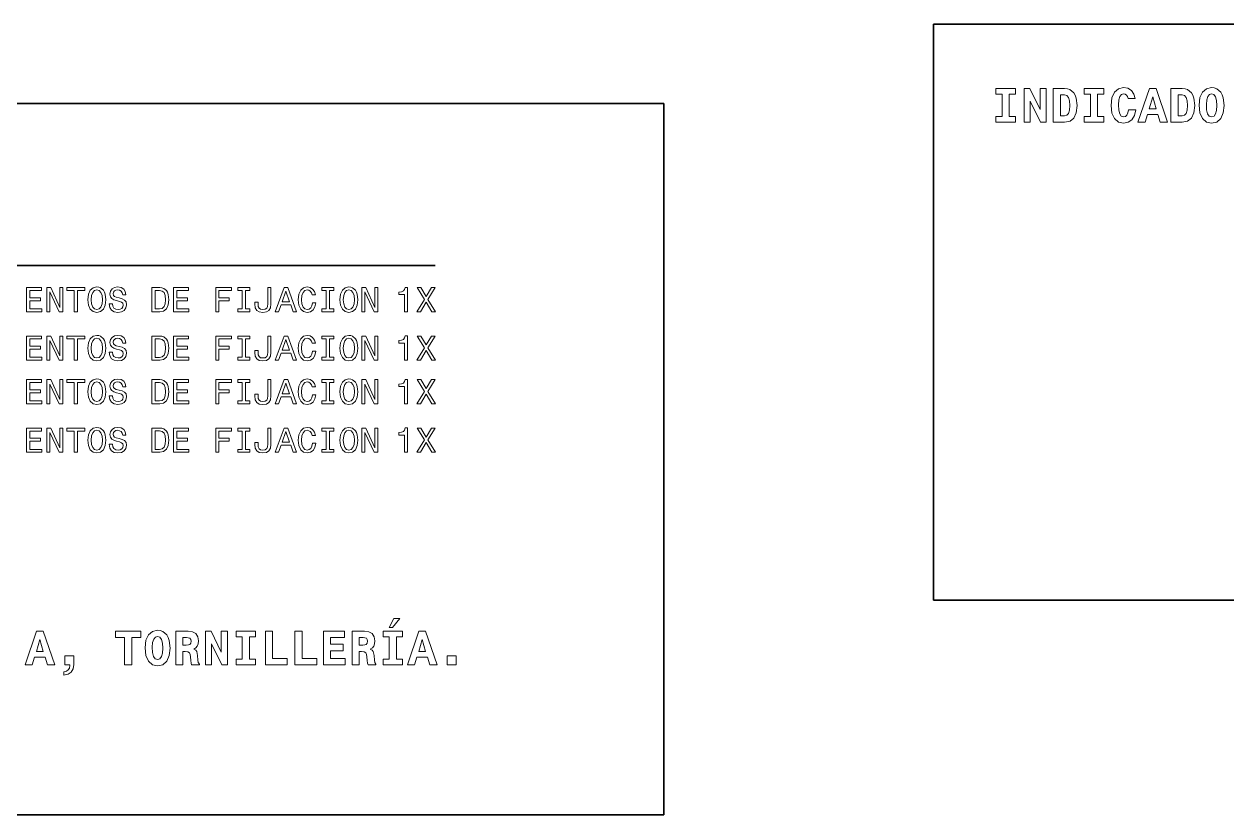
# Model space of a CAD drawing. Extents: x 14 to 2196, y -1968 to 1826.
# Drawn here: x 1788.3 to 2036.7, y 439.3 to 602.6 of the extents above; entities that cross this region are included whole.
import ezdxf

# ---------------------------------------------------------------- set-up
doc = ezdxf.new("R2010")
doc.units = 0

msp = doc.modelspace()

# ---------------------------------------------------------------- linework, layer by layer
at = {"color": 7, "lineweight": 35}
for p, q in [((1976.147095, 602.562561), (2195.55957, 602.562561)), ((1976.147095, 602.562561), (1976.147095, 483.691101)), ((1506.06897, 586.194641), (1920.419556, 586.194641)), ((1920.419556, 439.336182), (1920.419556, 586.194641)), ((1770.405029, 552.726196), (1873.210693, 552.726196)), ((2195.55957, 483.691101), (1976.147095, 483.691101)), ((1920.419556, 439.336182), (1506.06897, 439.336182))]:
    msp.add_line(p, q, dxfattribs=at)
at = {"color": 7, "lineweight": 13}
for points in [[(1990.299683, 588.076355), (1990.299683, 583.497131), (1989.018677, 583.497131), (1989.018677, 582.286743), (1993.053345, 582.286743), (1993.053345, 583.497131), (1991.772339, 583.497131), (1991.772339, 588.076355), (1993.053345, 588.076355), (1993.053345, 589.286743), (1989.018677, 589.286743), (1989.018677, 588.076355)], [(1994.838623, 589.286743), (1994.838623, 582.286743), (1996.099365, 582.286743), (1996.099365, 586.654175), (1998.20752, 582.286743), (1999.367432, 582.286743), (1999.367432, 589.286743), (1998.106689, 589.286743), (1998.106689, 584.899109), (1995.998535, 589.286743)], [(2003.170044, 589.286743), (2000.840088, 589.286743), (2000.840088, 582.286743), (2003.170044, 582.286743), (2004.299683, 582.498535), (2005.106689, 583.164246), (2005.60083, 584.253601), (2005.772339, 585.786743), (2005.60083, 587.289612), (2005.389038, 587.894836), (2005.106689, 588.389038), (2004.289673, 589.054749), (2003.765137, 589.226196)], [(2008.515869, 588.076355), (2008.515869, 583.497131), (2007.234863, 583.497131), (2007.234863, 582.286743), (2011.269409, 582.286743), (2011.269409, 583.497131), (2009.988525, 583.497131), (2009.988525, 588.076355), (2011.269409, 588.076355), (2011.269409, 589.286743), (2007.234863, 589.286743), (2007.234863, 588.076355)], [(2016.393311, 584.889038), (2016.272339, 584.24353), (2016.060547, 583.779541), (2015.757935, 583.497131), (2015.384766, 583.406311), (2014.890503, 583.557617), (2014.557617, 584.031677), (2014.355957, 584.81842), (2014.29541, 585.917847), (2014.355957, 586.89624), (2014.567749, 587.602295), (2014.900635, 588.02594), (2015.364502, 588.167175), (2015.697388, 588.096558), (2015.969727, 587.914978), (2016.171509, 587.602295), (2016.302612, 587.17865), (2017.755005, 587.17865), (2017.482666, 588.126831), (2016.968262, 588.853027), (2016.242065, 589.317017), (2015.374634, 589.478394), (2014.30542, 589.226196), (2013.488525, 588.520203), (2012.963989, 587.360229), (2012.782471, 585.786743), (2012.963989, 584.203186), (2013.488525, 583.043213), (2014.30542, 582.337158), (2015.374634, 582.095093), (2016.322754, 582.286743), (2017.079224, 582.831421), (2017.60376, 583.708923), (2017.865967, 584.889038)], [(2020.700317, 589.286743), (2018.329956, 582.286743), (2019.812622, 582.286743), (2020.286743, 583.890503), (2022.44519, 583.890503), (2022.939453, 582.286743), (2024.452393, 582.286743), (2022.092163, 589.286743)], [(2027.458252, 589.286743), (2025.128296, 589.286743), (2025.128296, 582.286743), (2027.458252, 582.286743), (2028.587891, 582.498535), (2029.394775, 583.164246), (2029.889038, 584.253601), (2030.060547, 585.786743), (2029.889038, 587.289612), (2029.677246, 587.894836), (2029.394775, 588.389038), (2028.577759, 589.054749), (2028.053345, 589.226196)], [(2030.94812, 585.857361), (2031.119629, 584.24353), (2031.644043, 583.063416), (2032.46106, 582.337158), (2033.540405, 582.095093), (2034.599365, 582.337158), (2035.426514, 583.053284), (2035.940918, 584.213257), (2036.132568, 585.786743), (2035.940918, 587.350159), (2035.718994, 587.985596), (2035.426514, 588.510071), (2034.599365, 589.226196), (2034.095093, 589.407776), (2033.540405, 589.478394), (2032.471191, 589.226196), (2031.654175, 588.520203), (2031.129639, 587.380432)], [(2003.170044, 587.985596), (2003.634033, 587.84436), (2003.976929, 587.430847), (2004.178711, 586.744934), (2004.259399, 585.786743), (2004.198853, 584.81842), (2004.017334, 584.132568), (2003.674316, 583.729126), (2003.170044, 583.597961), (2002.322754, 583.597961), (2002.322754, 587.985596)], [(2021.38623, 587.541809), (2022.082153, 585.070618), (2020.670044, 585.070618)], [(2027.458252, 587.985596), (2027.922241, 587.84436), (2028.265137, 587.430847), (2028.466797, 586.744934), (2028.547607, 585.786743), (2028.487061, 584.81842), (2028.30542, 584.132568), (2027.962524, 583.729126), (2027.458252, 583.597961), (2026.610962, 583.597961), (2026.610962, 587.985596)], [(2033.540405, 588.177246), (2034.014404, 588.02594), (2034.34729, 587.572021), (2034.54895, 586.815552), (2034.619629, 585.766541), (2034.559082, 584.727661), (2034.367432, 584.001465), (2034.034546, 583.557617), (2033.560547, 583.416443), (2033.046143, 583.567749), (2032.703125, 584.041809), (2032.511475, 584.838623), (2032.45105, 585.958191), (2032.521606, 586.916443), (2032.733398, 587.612366), (2033.076416, 588.02594)], [(1788.849609, 543.175598), (1792.019653, 543.175598), (1792.019653, 543.780762), (1789.512451, 543.780762), (1789.512451, 545.473877), (1791.745972, 545.473877), (1791.745972, 546.071838), (1789.512451, 546.071838), (1789.512451, 547.570435), (1791.962036, 547.570435), (1791.962036, 548.175598), (1788.849609, 548.175598)], [(1793.057129, 543.175598), (1793.655151, 543.175598), (1793.655151, 547.275024), (1795.571533, 543.175598), (1796.342407, 543.175598), (1796.342407, 548.175598), (1795.737305, 548.175598), (1795.737305, 544.076172), (1793.842407, 548.175598), (1793.057129, 548.175598)], [(1798.705566, 543.175598), (1799.368408, 543.175598), (1799.368408, 547.570435), (1800.881348, 547.570435), (1800.881348, 548.175598), (1797.185425, 548.175598), (1797.185425, 547.570435), (1798.705566, 547.570435)], [(1801.522583, 545.675598), (1801.652222, 544.551697), (1802.026855, 543.723145), (1802.610474, 543.211609), (1803.374146, 543.038696), (1804.130615, 543.211609), (1804.721436, 543.723145), (1805.088867, 544.551697), (1805.225708, 545.675598), (1805.088867, 546.792297), (1804.930298, 547.246216), (1804.721436, 547.62085), (1804.130615, 548.132385), (1803.770386, 548.262024), (1803.374146, 548.3125), (1802.603271, 548.132385), (1802.019653, 547.628052), (1801.652222, 546.7995)], [(1802.214233, 545.675598), (1802.293457, 546.547363), (1802.53125, 547.188538), (1802.898682, 547.577637), (1803.374146, 547.714478), (1803.842407, 547.577637), (1804.209839, 547.181335), (1804.447632, 546.540161), (1804.534058, 545.675598), (1804.447632, 544.803833), (1804.209839, 544.162659), (1803.842407, 543.77356), (1803.374146, 543.643921), (1802.898682, 543.77356), (1802.53125, 544.162659), (1802.293457, 544.796631)], [(1806.572998, 544.825439), (1805.917358, 544.825439), (1806.061523, 544.061768), (1806.421753, 543.499817), (1806.97644, 543.161194), (1807.725708, 543.038696), (1808.467773, 543.153992), (1809.022583, 543.471008), (1809.37561, 543.968079), (1809.505249, 544.623718), (1809.397217, 545.214478), (1809.094604, 545.596375), (1808.604736, 545.848511), (1807.949097, 546.035828), (1807.387085, 546.172729), (1807.019653, 546.331238), (1806.810791, 546.561768), (1806.745972, 546.921997), (1806.810791, 547.246216), (1806.998047, 547.49115), (1807.286255, 547.65686), (1807.682495, 547.714478), (1808.085938, 547.642456), (1808.402954, 547.447937), (1808.611938, 547.123718), (1808.712769, 546.684265), (1809.368408, 546.684265), (1809.368408, 546.698669), (1809.253174, 547.375916), (1808.914551, 547.880188), (1808.381348, 548.197205), (1807.660889, 548.305298), (1807.012451, 548.197205), (1806.508179, 547.894592), (1806.18396, 547.426331), (1806.068726, 546.821106), (1806.162354, 546.280762), (1806.436157, 545.91333), (1806.868408, 545.668396), (1807.459229, 545.481079), (1808.042725, 545.315369), (1808.482178, 545.15686), (1808.748779, 544.926331), (1808.842407, 544.551697), (1808.755981, 544.169861), (1808.532715, 543.881653), (1808.194092, 543.701538), (1807.754517, 543.643921), (1807.264648, 543.723145), (1806.890015, 543.953674), (1806.652222, 544.328308)], [(1816.37854, 548.175598), (1814.714233, 548.175598), (1814.714233, 543.175598), (1816.37854, 543.175598), (1817.163818, 543.334106), (1817.747314, 543.816833), (1818.107544, 544.602112), (1818.237305, 545.675598), (1818.121948, 546.770691), (1817.977905, 547.203003), (1817.776123, 547.548767), (1817.192627, 548.01709), (1816.810791, 548.132385)], [(1816.328003, 547.577637), (1816.87561, 547.469543), (1817.250244, 547.138123), (1817.473633, 546.547363), (1817.545654, 545.675598), (1817.466431, 544.832642), (1817.243042, 544.241882), (1816.861206, 543.888855), (1816.328003, 543.77356), (1815.384277, 543.77356), (1815.384277, 547.577637)], [(1819.209839, 543.175598), (1822.379883, 543.175598), (1822.379883, 543.780762), (1819.872681, 543.780762), (1819.872681, 545.473877), (1822.106201, 545.473877), (1822.106201, 546.071838), (1819.872681, 546.071838), (1819.872681, 547.570435), (1822.322266, 547.570435), (1822.322266, 548.175598), (1819.209839, 548.175598)], [(1827.920288, 543.175598), (1828.590332, 543.175598), (1828.590332, 545.473877), (1830.694092, 545.473877), (1830.694092, 546.071838), (1828.590332, 546.071838), (1828.590332, 547.570435), (1831.176758, 547.570435), (1831.176758, 548.175598), (1827.920288, 548.175598)], [(1833.402954, 543.780762), (1832.480835, 543.780762), (1832.480835, 543.175598), (1834.988037, 543.175598), (1834.988037, 543.780762), (1834.065796, 543.780762), (1834.065796, 547.570435), (1834.988037, 547.570435), (1834.988037, 548.175598), (1832.480835, 548.175598), (1832.480835, 547.570435), (1833.402954, 547.570435)], [(1838.647949, 544.832642), (1838.597534, 544.2995), (1838.446167, 543.932068), (1838.136475, 543.70874), (1837.660889, 543.643921), (1837.192627, 543.70874), (1836.882812, 543.917664), (1836.702637, 544.285095), (1836.652222, 544.818237), (1836.666626, 545.178467), (1836.018311, 545.178467), (1836.003906, 544.811035), (1836.090332, 544.011353), (1836.385742, 543.456604), (1836.897217, 543.14679), (1837.653687, 543.038696), (1838.402954, 543.14679), (1838.914551, 543.456604), (1839.209961, 544.00415), (1839.303589, 544.803833), (1839.303589, 548.175598), (1838.647949, 548.175598)], [(1840.218506, 543.175598), (1840.881348, 543.175598), (1841.407349, 544.645325), (1843.402954, 544.645325), (1843.928955, 543.175598), (1844.606201, 543.175598), (1842.776123, 548.1828), (1842.04126, 548.1828)], [(1841.637817, 545.257751), (1842.408691, 547.462341), (1843.179688, 545.257751)], [(1847.913086, 545.034363), (1847.768921, 544.429199), (1847.53125, 543.996948), (1847.199829, 543.730347), (1846.810791, 543.643921), (1846.342407, 543.77356), (1845.974976, 544.162659), (1845.730103, 544.796631), (1845.650879, 545.675598), (1845.730103, 546.547363), (1845.967773, 547.188538), (1846.335205, 547.577637), (1846.810791, 547.714478), (1847.156616, 547.642456), (1847.452026, 547.440735), (1847.682495, 547.116516), (1847.841064, 546.669861), (1848.525513, 546.669861), (1848.309326, 547.354248), (1847.934692, 547.872986), (1847.423096, 548.197205), (1846.810791, 548.3125), (1846.047119, 548.132385), (1845.463501, 547.628052), (1845.088867, 546.7995), (1844.959229, 545.675598), (1845.088867, 544.551697), (1845.463501, 543.723145), (1846.047119, 543.211609), (1846.810791, 543.038696), (1847.480835, 543.175598), (1848.021118, 543.557434), (1848.402954, 544.184265), (1848.604736, 545.034363)], [(1850.751709, 543.780762), (1849.829468, 543.780762), (1849.829468, 543.175598), (1852.33667, 543.175598), (1852.33667, 543.780762), (1851.414551, 543.780762), (1851.414551, 547.570435), (1852.33667, 547.570435), (1852.33667, 548.175598), (1849.829468, 548.175598), (1849.829468, 547.570435), (1850.751709, 547.570435)], [(1853.568726, 545.675598), (1853.698364, 544.551697), (1854.072998, 543.723145), (1854.656616, 543.211609), (1855.420288, 543.038696), (1856.176758, 543.211609), (1856.767578, 543.723145), (1857.13501, 544.551697), (1857.271851, 545.675598), (1857.13501, 546.792297), (1856.97644, 547.246216), (1856.767578, 547.62085), (1856.176758, 548.132385), (1855.816528, 548.262024), (1855.420288, 548.3125), (1854.649414, 548.132385), (1854.065796, 547.628052), (1853.698364, 546.7995)], [(1854.260376, 545.675598), (1854.3396, 546.547363), (1854.577271, 547.188538), (1854.944824, 547.577637), (1855.420288, 547.714478), (1855.88855, 547.577637), (1856.255981, 547.181335), (1856.493774, 546.540161), (1856.5802, 545.675598), (1856.493774, 544.803833), (1856.255981, 544.162659), (1855.88855, 543.77356), (1855.420288, 543.643921), (1854.944824, 543.77356), (1854.577271, 544.162659), (1854.3396, 544.796631)], [(1858.114746, 543.175598), (1858.712769, 543.175598), (1858.712769, 547.275024), (1860.62915, 543.175598), (1861.400146, 543.175598), (1861.400146, 548.175598), (1860.794922, 548.175598), (1860.794922, 544.076172), (1858.900146, 548.175598), (1858.114746, 548.175598)], [(1866.884277, 543.175598), (1867.539917, 543.175598), (1867.539917, 548.211609), (1867.049927, 548.211609), (1866.920288, 547.772156), (1866.660889, 547.476746), (1866.264648, 547.303833), (1865.717041, 547.246216), (1865.717041, 546.73468), (1866.884277, 546.73468)], [(1869.441895, 543.175598), (1870.198364, 543.175598), (1871.343872, 545.200073), (1872.510986, 543.175598), (1873.27478, 543.175598), (1871.711304, 545.74762), (1873.195435, 548.1828), (1872.467773, 548.1828), (1871.365479, 546.331238), (1870.28479, 548.1828), (1869.52832, 548.1828), (1871.005249, 545.740417)], [(1788.849609, 533.175598), (1792.019653, 533.175598), (1792.019653, 533.780762), (1789.512451, 533.780762), (1789.512451, 535.473877), (1791.745972, 535.473877), (1791.745972, 536.071838), (1789.512451, 536.071838), (1789.512451, 537.570435), (1791.962036, 537.570435), (1791.962036, 538.175598), (1788.849609, 538.175598)], [(1793.057129, 533.175598), (1793.655151, 533.175598), (1793.655151, 537.275024), (1795.571533, 533.175598), (1796.342407, 533.175598), (1796.342407, 538.175598), (1795.737305, 538.175598), (1795.737305, 534.076172), (1793.842407, 538.175598), (1793.057129, 538.175598)], [(1798.705566, 533.175598), (1799.368408, 533.175598), (1799.368408, 537.570435), (1800.881348, 537.570435), (1800.881348, 538.175598), (1797.185425, 538.175598), (1797.185425, 537.570435), (1798.705566, 537.570435)], [(1801.522583, 535.675598), (1801.652222, 534.551697), (1802.026855, 533.723145), (1802.610474, 533.211609), (1803.374146, 533.038696), (1804.130615, 533.211609), (1804.721436, 533.723145), (1805.088867, 534.551697), (1805.225708, 535.675598), (1805.088867, 536.792297), (1804.930298, 537.246216), (1804.721436, 537.62085), (1804.130615, 538.132385), (1803.770386, 538.262024), (1803.374146, 538.3125), (1802.603271, 538.132385), (1802.019653, 537.628052), (1801.652222, 536.7995)], [(1802.214233, 535.675598), (1802.293457, 536.547363), (1802.53125, 537.188538), (1802.898682, 537.577637), (1803.374146, 537.714478), (1803.842407, 537.577637), (1804.209839, 537.181335), (1804.447632, 536.540161), (1804.534058, 535.675598), (1804.447632, 534.803833), (1804.209839, 534.162659), (1803.842407, 533.77356), (1803.374146, 533.643921), (1802.898682, 533.77356), (1802.53125, 534.162659), (1802.293457, 534.796631)], [(1806.572998, 534.825439), (1805.917358, 534.825439), (1806.061523, 534.061768), (1806.421753, 533.499817), (1806.97644, 533.161194), (1807.725708, 533.038696), (1808.467773, 533.153992), (1809.022583, 533.471008), (1809.37561, 533.968079), (1809.505249, 534.623718), (1809.397217, 535.214478), (1809.094604, 535.596375), (1808.604736, 535.848511), (1807.949097, 536.035828), (1807.387085, 536.172729), (1807.019653, 536.331238), (1806.810791, 536.561768), (1806.745972, 536.921997), (1806.810791, 537.246216), (1806.998047, 537.49115), (1807.286255, 537.65686), (1807.682495, 537.714478), (1808.085938, 537.642456), (1808.402954, 537.447937), (1808.611938, 537.123718), (1808.712769, 536.684265), (1809.368408, 536.684265), (1809.368408, 536.698669), (1809.253174, 537.375916), (1808.914551, 537.880188), (1808.381348, 538.197205), (1807.660889, 538.305298), (1807.012451, 538.197205), (1806.508179, 537.894592), (1806.18396, 537.426331), (1806.068726, 536.821106), (1806.162354, 536.280762), (1806.436157, 535.91333), (1806.868408, 535.668396), (1807.459229, 535.481079), (1808.042725, 535.315369), (1808.482178, 535.15686), (1808.748779, 534.926331), (1808.842407, 534.551697), (1808.755981, 534.169861), (1808.532715, 533.881653), (1808.194092, 533.701538), (1807.754517, 533.643921), (1807.264648, 533.723145), (1806.890015, 533.953674), (1806.652222, 534.328308)], [(1816.37854, 538.175598), (1814.714233, 538.175598), (1814.714233, 533.175598), (1816.37854, 533.175598), (1817.163818, 533.334106), (1817.747314, 533.816833), (1818.107544, 534.602112), (1818.237305, 535.675598), (1818.121948, 536.770691), (1817.977905, 537.203003), (1817.776123, 537.548767), (1817.192627, 538.01709), (1816.810791, 538.132385)], [(1816.328003, 537.577637), (1816.87561, 537.469543), (1817.250244, 537.138123), (1817.473633, 536.547363), (1817.545654, 535.675598), (1817.466431, 534.832642), (1817.243042, 534.241882), (1816.861206, 533.888855), (1816.328003, 533.77356), (1815.384277, 533.77356), (1815.384277, 537.577637)], [(1819.209839, 533.175598), (1822.379883, 533.175598), (1822.379883, 533.780762), (1819.872681, 533.780762), (1819.872681, 535.473877), (1822.106201, 535.473877), (1822.106201, 536.071838), (1819.872681, 536.071838), (1819.872681, 537.570435), (1822.322266, 537.570435), (1822.322266, 538.175598), (1819.209839, 538.175598)], [(1827.920288, 533.175598), (1828.590332, 533.175598), (1828.590332, 535.473877), (1830.694092, 535.473877), (1830.694092, 536.071838), (1828.590332, 536.071838), (1828.590332, 537.570435), (1831.176758, 537.570435), (1831.176758, 538.175598), (1827.920288, 538.175598)], [(1833.402954, 533.780762), (1832.480835, 533.780762), (1832.480835, 533.175598), (1834.988037, 533.175598), (1834.988037, 533.780762), (1834.065796, 533.780762), (1834.065796, 537.570435), (1834.988037, 537.570435), (1834.988037, 538.175598), (1832.480835, 538.175598), (1832.480835, 537.570435), (1833.402954, 537.570435)], [(1838.647949, 534.832642), (1838.597534, 534.2995), (1838.446167, 533.932068), (1838.136475, 533.70874), (1837.660889, 533.643921), (1837.192627, 533.70874), (1836.882812, 533.917664), (1836.702637, 534.285095), (1836.652222, 534.818237), (1836.666626, 535.178467), (1836.018311, 535.178467), (1836.003906, 534.811035), (1836.090332, 534.011353), (1836.385742, 533.456604), (1836.897217, 533.14679), (1837.653687, 533.038696), (1838.402954, 533.14679), (1838.914551, 533.456604), (1839.209961, 534.00415), (1839.303589, 534.803833), (1839.303589, 538.175598), (1838.647949, 538.175598)], [(1840.218506, 533.175598), (1840.881348, 533.175598), (1841.407349, 534.645325), (1843.402954, 534.645325), (1843.928955, 533.175598), (1844.606201, 533.175598), (1842.776123, 538.1828), (1842.04126, 538.1828)], [(1841.637817, 535.257751), (1842.408691, 537.462341), (1843.179688, 535.257751)], [(1847.913086, 535.034363), (1847.768921, 534.429199), (1847.53125, 533.996948), (1847.199829, 533.730347), (1846.810791, 533.643921), (1846.342407, 533.77356), (1845.974976, 534.162659), (1845.730103, 534.796631), (1845.650879, 535.675598), (1845.730103, 536.547363), (1845.967773, 537.188538), (1846.335205, 537.577637), (1846.810791, 537.714478), (1847.156616, 537.642456), (1847.452026, 537.440735), (1847.682495, 537.116516), (1847.841064, 536.669861), (1848.525513, 536.669861), (1848.309326, 537.354248), (1847.934692, 537.872986), (1847.423096, 538.197205), (1846.810791, 538.3125), (1846.047119, 538.132385), (1845.463501, 537.628052), (1845.088867, 536.7995), (1844.959229, 535.675598), (1845.088867, 534.551697), (1845.463501, 533.723145), (1846.047119, 533.211609), (1846.810791, 533.038696), (1847.480835, 533.175598), (1848.021118, 533.557434), (1848.402954, 534.184265), (1848.604736, 535.034363)], [(1850.751709, 533.780762), (1849.829468, 533.780762), (1849.829468, 533.175598), (1852.33667, 533.175598), (1852.33667, 533.780762), (1851.414551, 533.780762), (1851.414551, 537.570435), (1852.33667, 537.570435), (1852.33667, 538.175598), (1849.829468, 538.175598), (1849.829468, 537.570435), (1850.751709, 537.570435)], [(1853.568726, 535.675598), (1853.698364, 534.551697), (1854.072998, 533.723145), (1854.656616, 533.211609), (1855.420288, 533.038696), (1856.176758, 533.211609), (1856.767578, 533.723145), (1857.13501, 534.551697), (1857.271851, 535.675598), (1857.13501, 536.792297), (1856.97644, 537.246216), (1856.767578, 537.62085), (1856.176758, 538.132385), (1855.816528, 538.262024), (1855.420288, 538.3125), (1854.649414, 538.132385), (1854.065796, 537.628052), (1853.698364, 536.7995)], [(1854.260376, 535.675598), (1854.3396, 536.547363), (1854.577271, 537.188538), (1854.944824, 537.577637), (1855.420288, 537.714478), (1855.88855, 537.577637), (1856.255981, 537.181335), (1856.493774, 536.540161), (1856.5802, 535.675598), (1856.493774, 534.803833), (1856.255981, 534.162659), (1855.88855, 533.77356), (1855.420288, 533.643921), (1854.944824, 533.77356), (1854.577271, 534.162659), (1854.3396, 534.796631)], [(1858.114746, 533.175598), (1858.712769, 533.175598), (1858.712769, 537.275024), (1860.62915, 533.175598), (1861.400146, 533.175598), (1861.400146, 538.175598), (1860.794922, 538.175598), (1860.794922, 534.076172), (1858.900146, 538.175598), (1858.114746, 538.175598)], [(1866.884277, 533.175598), (1867.539917, 533.175598), (1867.539917, 538.211609), (1867.049927, 538.211609), (1866.920288, 537.772156), (1866.660889, 537.476746), (1866.264648, 537.303833), (1865.717041, 537.246216), (1865.717041, 536.73468), (1866.884277, 536.73468)], [(1869.441895, 533.175598), (1870.198364, 533.175598), (1871.343872, 535.200073), (1872.510986, 533.175598), (1873.27478, 533.175598), (1871.711304, 535.74762), (1873.195435, 538.1828), (1872.467773, 538.1828), (1871.365479, 536.331238), (1870.28479, 538.1828), (1869.52832, 538.1828), (1871.005249, 535.740417)], [(1788.849609, 524.175598), (1792.019653, 524.175598), (1792.019653, 524.780762), (1789.512451, 524.780762), (1789.512451, 526.473877), (1791.745972, 526.473877), (1791.745972, 527.071838), (1789.512451, 527.071838), (1789.512451, 528.570435), (1791.962036, 528.570435), (1791.962036, 529.175598), (1788.849609, 529.175598)], [(1793.057129, 524.175598), (1793.655151, 524.175598), (1793.655151, 528.275024), (1795.571533, 524.175598), (1796.342407, 524.175598), (1796.342407, 529.175598), (1795.737305, 529.175598), (1795.737305, 525.076172), (1793.842407, 529.175598), (1793.057129, 529.175598)], [(1798.705566, 524.175598), (1799.368408, 524.175598), (1799.368408, 528.570435), (1800.881348, 528.570435), (1800.881348, 529.175598), (1797.185425, 529.175598), (1797.185425, 528.570435), (1798.705566, 528.570435)], [(1801.522583, 526.675598), (1801.652222, 525.551697), (1802.026855, 524.723145), (1802.610474, 524.211609), (1803.374146, 524.038696), (1804.130615, 524.211609), (1804.721436, 524.723145), (1805.088867, 525.551697), (1805.225708, 526.675598), (1805.088867, 527.792297), (1804.930298, 528.246216), (1804.721436, 528.62085), (1804.130615, 529.132385), (1803.770386, 529.262024), (1803.374146, 529.3125), (1802.603271, 529.132385), (1802.019653, 528.628052), (1801.652222, 527.7995)], [(1806.572998, 525.825439), (1805.917358, 525.825439), (1806.061523, 525.061768), (1806.421753, 524.499817), (1806.97644, 524.161194), (1807.725708, 524.038696), (1808.467773, 524.153992), (1809.022583, 524.471008), (1809.37561, 524.968079), (1809.505249, 525.623718), (1809.397217, 526.214478), (1809.094604, 526.596375), (1808.604736, 526.848511), (1807.949097, 527.035828), (1807.387085, 527.172729), (1807.019653, 527.331238), (1806.810791, 527.561768), (1806.745972, 527.921997), (1806.810791, 528.246216), (1806.998047, 528.49115), (1807.286255, 528.65686), (1807.682495, 528.714478), (1808.085938, 528.642456), (1808.402954, 528.447937), (1808.611938, 528.123718), (1808.712769, 527.684265), (1809.368408, 527.684265), (1809.368408, 527.698669), (1809.253174, 528.375916), (1808.914551, 528.880188), (1808.381348, 529.197205), (1807.660889, 529.305298), (1807.012451, 529.197205), (1806.508179, 528.894592), (1806.18396, 528.426331), (1806.068726, 527.821106), (1806.162354, 527.280762), (1806.436157, 526.91333), (1806.868408, 526.668396), (1807.459229, 526.481079), (1808.042725, 526.315369), (1808.482178, 526.15686), (1808.748779, 525.926331), (1808.842407, 525.551697), (1808.755981, 525.169861), (1808.532715, 524.881653), (1808.194092, 524.701538), (1807.754517, 524.643921), (1807.264648, 524.723145), (1806.890015, 524.953674), (1806.652222, 525.328308)], [(1816.37854, 529.175598), (1814.714233, 529.175598), (1814.714233, 524.175598), (1816.37854, 524.175598), (1817.163818, 524.334106), (1817.747314, 524.816833), (1818.107544, 525.602112), (1818.237305, 526.675598), (1818.121948, 527.770691), (1817.977905, 528.203003), (1817.776123, 528.548767), (1817.192627, 529.01709), (1816.810791, 529.132385)], [(1819.209839, 524.175598), (1822.379883, 524.175598), (1822.379883, 524.780762), (1819.872681, 524.780762), (1819.872681, 526.473877), (1822.106201, 526.473877), (1822.106201, 527.071838), (1819.872681, 527.071838), (1819.872681, 528.570435), (1822.322266, 528.570435), (1822.322266, 529.175598), (1819.209839, 529.175598)], [(1827.920288, 524.175598), (1828.590332, 524.175598), (1828.590332, 526.473877), (1830.694092, 526.473877), (1830.694092, 527.071838), (1828.590332, 527.071838), (1828.590332, 528.570435), (1831.176758, 528.570435), (1831.176758, 529.175598), (1827.920288, 529.175598)], [(1833.402954, 524.780762), (1832.480835, 524.780762), (1832.480835, 524.175598), (1834.988037, 524.175598), (1834.988037, 524.780762), (1834.065796, 524.780762), (1834.065796, 528.570435), (1834.988037, 528.570435), (1834.988037, 529.175598), (1832.480835, 529.175598), (1832.480835, 528.570435), (1833.402954, 528.570435)], [(1838.647949, 525.832642), (1838.597534, 525.2995), (1838.446167, 524.932068), (1838.136475, 524.70874), (1837.660889, 524.643921), (1837.192627, 524.70874), (1836.882812, 524.917664), (1836.702637, 525.285095), (1836.652222, 525.818237), (1836.666626, 526.178467), (1836.018311, 526.178467), (1836.003906, 525.811035), (1836.090332, 525.011353), (1836.385742, 524.456604), (1836.897217, 524.14679), (1837.653687, 524.038696), (1838.402954, 524.14679), (1838.914551, 524.456604), (1839.209961, 525.00415), (1839.303589, 525.803833), (1839.303589, 529.175598), (1838.647949, 529.175598)], [(1840.218506, 524.175598), (1840.881348, 524.175598), (1841.407349, 525.645325), (1843.402954, 525.645325), (1843.928955, 524.175598), (1844.606201, 524.175598), (1842.776123, 529.1828), (1842.04126, 529.1828)], [(1847.913086, 526.034363), (1847.768921, 525.429199), (1847.53125, 524.996948), (1847.199829, 524.730347), (1846.810791, 524.643921), (1846.342407, 524.77356), (1845.974976, 525.162659), (1845.730103, 525.796631), (1845.650879, 526.675598), (1845.730103, 527.547363), (1845.967773, 528.188538), (1846.335205, 528.577637), (1846.810791, 528.714478), (1847.156616, 528.642456), (1847.452026, 528.440735), (1847.682495, 528.116516), (1847.841064, 527.669861), (1848.525513, 527.669861), (1848.309326, 528.354248), (1847.934692, 528.872986), (1847.423096, 529.197205), (1846.810791, 529.3125), (1846.047119, 529.132385), (1845.463501, 528.628052), (1845.088867, 527.7995), (1844.959229, 526.675598), (1845.088867, 525.551697), (1845.463501, 524.723145), (1846.047119, 524.211609), (1846.810791, 524.038696), (1847.480835, 524.175598), (1848.021118, 524.557434), (1848.402954, 525.184265), (1848.604736, 526.034363)], [(1850.751709, 524.780762), (1849.829468, 524.780762), (1849.829468, 524.175598), (1852.33667, 524.175598), (1852.33667, 524.780762), (1851.414551, 524.780762), (1851.414551, 528.570435), (1852.33667, 528.570435), (1852.33667, 529.175598), (1849.829468, 529.175598), (1849.829468, 528.570435), (1850.751709, 528.570435)], [(1853.568726, 526.675598), (1853.698364, 525.551697), (1854.072998, 524.723145), (1854.656616, 524.211609), (1855.420288, 524.038696), (1856.176758, 524.211609), (1856.767578, 524.723145), (1857.13501, 525.551697), (1857.271851, 526.675598), (1857.13501, 527.792297), (1856.97644, 528.246216), (1856.767578, 528.62085), (1856.176758, 529.132385), (1855.816528, 529.262024), (1855.420288, 529.3125), (1854.649414, 529.132385), (1854.065796, 528.628052), (1853.698364, 527.7995)], [(1858.114746, 524.175598), (1858.712769, 524.175598), (1858.712769, 528.275024), (1860.62915, 524.175598), (1861.400146, 524.175598), (1861.400146, 529.175598), (1860.794922, 529.175598), (1860.794922, 525.076172), (1858.900146, 529.175598), (1858.114746, 529.175598)], [(1866.884277, 524.175598), (1867.539917, 524.175598), (1867.539917, 529.211609), (1867.049927, 529.211609), (1866.920288, 528.772156), (1866.660889, 528.476746), (1866.264648, 528.303833), (1865.717041, 528.246216), (1865.717041, 527.73468), (1866.884277, 527.73468)], [(1869.441895, 524.175598), (1870.198364, 524.175598), (1871.343872, 526.200073), (1872.510986, 524.175598), (1873.27478, 524.175598), (1871.711304, 526.74762), (1873.195435, 529.1828), (1872.467773, 529.1828), (1871.365479, 527.331238), (1870.28479, 529.1828), (1869.52832, 529.1828), (1871.005249, 526.740417)], [(1802.214233, 526.675598), (1802.293457, 527.547363), (1802.53125, 528.188538), (1802.898682, 528.577637), (1803.374146, 528.714478), (1803.842407, 528.577637), (1804.209839, 528.181335), (1804.447632, 527.540161), (1804.534058, 526.675598), (1804.447632, 525.803833), (1804.209839, 525.162659), (1803.842407, 524.77356), (1803.374146, 524.643921), (1802.898682, 524.77356), (1802.53125, 525.162659), (1802.293457, 525.796631)], [(1816.328003, 528.577637), (1816.87561, 528.469543), (1817.250244, 528.138123), (1817.473633, 527.547363), (1817.545654, 526.675598), (1817.466431, 525.832642), (1817.243042, 525.241882), (1816.861206, 524.888855), (1816.328003, 524.77356), (1815.384277, 524.77356), (1815.384277, 528.577637)], [(1841.637817, 526.257751), (1842.408691, 528.462341), (1843.179688, 526.257751)], [(1854.260376, 526.675598), (1854.3396, 527.547363), (1854.577271, 528.188538), (1854.944824, 528.577637), (1855.420288, 528.714478), (1855.88855, 528.577637), (1856.255981, 528.181335), (1856.493774, 527.540161), (1856.5802, 526.675598), (1856.493774, 525.803833), (1856.255981, 525.162659), (1855.88855, 524.77356), (1855.420288, 524.643921), (1854.944824, 524.77356), (1854.577271, 525.162659), (1854.3396, 525.796631)], [(1788.849609, 514.175598), (1792.019653, 514.175598), (1792.019653, 514.780762), (1789.512451, 514.780762), (1789.512451, 516.473877), (1791.745972, 516.473877), (1791.745972, 517.071838), (1789.512451, 517.071838), (1789.512451, 518.570435), (1791.962036, 518.570435), (1791.962036, 519.175598), (1788.849609, 519.175598)], [(1793.057129, 514.175598), (1793.655151, 514.175598), (1793.655151, 518.275024), (1795.571533, 514.175598), (1796.342407, 514.175598), (1796.342407, 519.175598), (1795.737305, 519.175598), (1795.737305, 515.076172), (1793.842407, 519.175598), (1793.057129, 519.175598)], [(1798.705566, 514.175598), (1799.368408, 514.175598), (1799.368408, 518.570435), (1800.881348, 518.570435), (1800.881348, 519.175598), (1797.185425, 519.175598), (1797.185425, 518.570435), (1798.705566, 518.570435)], [(1801.522583, 516.675598), (1801.652222, 515.551697), (1802.026855, 514.723145), (1802.610474, 514.211609), (1803.374146, 514.038696), (1804.130615, 514.211609), (1804.721436, 514.723145), (1805.088867, 515.551697), (1805.225708, 516.675598), (1805.088867, 517.792297), (1804.930298, 518.246216), (1804.721436, 518.62085), (1804.130615, 519.132385), (1803.770386, 519.262024), (1803.374146, 519.3125), (1802.603271, 519.132385), (1802.019653, 518.628052), (1801.652222, 517.7995)], [(1806.572998, 515.825439), (1805.917358, 515.825439), (1806.061523, 515.061768), (1806.421753, 514.499817), (1806.97644, 514.161194), (1807.725708, 514.038696), (1808.467773, 514.153992), (1809.022583, 514.471008), (1809.37561, 514.968079), (1809.505249, 515.623718), (1809.397217, 516.214478), (1809.094604, 516.596375), (1808.604736, 516.848511), (1807.949097, 517.035828), (1807.387085, 517.172729), (1807.019653, 517.331238), (1806.810791, 517.561768), (1806.745972, 517.921997), (1806.810791, 518.246216), (1806.998047, 518.49115), (1807.286255, 518.65686), (1807.682495, 518.714478), (1808.085938, 518.642456), (1808.402954, 518.447937), (1808.611938, 518.123718), (1808.712769, 517.684265), (1809.368408, 517.684265), (1809.368408, 517.698669), (1809.253174, 518.375916), (1808.914551, 518.880188), (1808.381348, 519.197205), (1807.660889, 519.305298), (1807.012451, 519.197205), (1806.508179, 518.894592), (1806.18396, 518.426331), (1806.068726, 517.821106), (1806.162354, 517.280762), (1806.436157, 516.91333), (1806.868408, 516.668396), (1807.459229, 516.481079), (1808.042725, 516.315369), (1808.482178, 516.15686), (1808.748779, 515.926331), (1808.842407, 515.551697), (1808.755981, 515.169861), (1808.532715, 514.881653), (1808.194092, 514.701538), (1807.754517, 514.643921), (1807.264648, 514.723145), (1806.890015, 514.953674), (1806.652222, 515.328308)], [(1816.37854, 519.175598), (1814.714233, 519.175598), (1814.714233, 514.175598), (1816.37854, 514.175598), (1817.163818, 514.334106), (1817.747314, 514.816833), (1818.107544, 515.602112), (1818.237305, 516.675598), (1818.121948, 517.770691), (1817.977905, 518.203003), (1817.776123, 518.548767), (1817.192627, 519.01709), (1816.810791, 519.132385)], [(1819.209839, 514.175598), (1822.379883, 514.175598), (1822.379883, 514.780762), (1819.872681, 514.780762), (1819.872681, 516.473877), (1822.106201, 516.473877), (1822.106201, 517.071838), (1819.872681, 517.071838), (1819.872681, 518.570435), (1822.322266, 518.570435), (1822.322266, 519.175598), (1819.209839, 519.175598)], [(1827.920288, 514.175598), (1828.590332, 514.175598), (1828.590332, 516.473877), (1830.694092, 516.473877), (1830.694092, 517.071838), (1828.590332, 517.071838), (1828.590332, 518.570435), (1831.176758, 518.570435), (1831.176758, 519.175598), (1827.920288, 519.175598)], [(1833.402954, 514.780762), (1832.480835, 514.780762), (1832.480835, 514.175598), (1834.988037, 514.175598), (1834.988037, 514.780762), (1834.065796, 514.780762), (1834.065796, 518.570435), (1834.988037, 518.570435), (1834.988037, 519.175598), (1832.480835, 519.175598), (1832.480835, 518.570435), (1833.402954, 518.570435)], [(1838.647949, 515.832642), (1838.597534, 515.2995), (1838.446167, 514.932068), (1838.136475, 514.70874), (1837.660889, 514.643921), (1837.192627, 514.70874), (1836.882812, 514.917664), (1836.702637, 515.285095), (1836.652222, 515.818237), (1836.666626, 516.178467), (1836.018311, 516.178467), (1836.003906, 515.811035), (1836.090332, 515.011353), (1836.385742, 514.456604), (1836.897217, 514.14679), (1837.653687, 514.038696), (1838.402954, 514.14679), (1838.914551, 514.456604), (1839.209961, 515.00415), (1839.303589, 515.803833), (1839.303589, 519.175598), (1838.647949, 519.175598)], [(1840.218506, 514.175598), (1840.881348, 514.175598), (1841.407349, 515.645325), (1843.402954, 515.645325), (1843.928955, 514.175598), (1844.606201, 514.175598), (1842.776123, 519.1828), (1842.04126, 519.1828)], [(1847.913086, 516.034363), (1847.768921, 515.429199), (1847.53125, 514.996948), (1847.199829, 514.730347), (1846.810791, 514.643921), (1846.342407, 514.77356), (1845.974976, 515.162659), (1845.730103, 515.796631), (1845.650879, 516.675598), (1845.730103, 517.547363), (1845.967773, 518.188538), (1846.335205, 518.577637), (1846.810791, 518.714478), (1847.156616, 518.642456), (1847.452026, 518.440735), (1847.682495, 518.116516), (1847.841064, 517.669861), (1848.525513, 517.669861), (1848.309326, 518.354248), (1847.934692, 518.872986), (1847.423096, 519.197205), (1846.810791, 519.3125), (1846.047119, 519.132385), (1845.463501, 518.628052), (1845.088867, 517.7995), (1844.959229, 516.675598), (1845.088867, 515.551697), (1845.463501, 514.723145), (1846.047119, 514.211609), (1846.810791, 514.038696), (1847.480835, 514.175598), (1848.021118, 514.557434), (1848.402954, 515.184265), (1848.604736, 516.034363)], [(1850.751709, 514.780762), (1849.829468, 514.780762), (1849.829468, 514.175598), (1852.33667, 514.175598), (1852.33667, 514.780762), (1851.414551, 514.780762), (1851.414551, 518.570435), (1852.33667, 518.570435), (1852.33667, 519.175598), (1849.829468, 519.175598), (1849.829468, 518.570435), (1850.751709, 518.570435)], [(1853.568726, 516.675598), (1853.698364, 515.551697), (1854.072998, 514.723145), (1854.656616, 514.211609), (1855.420288, 514.038696), (1856.176758, 514.211609), (1856.767578, 514.723145), (1857.13501, 515.551697), (1857.271851, 516.675598), (1857.13501, 517.792297), (1856.97644, 518.246216), (1856.767578, 518.62085), (1856.176758, 519.132385), (1855.816528, 519.262024), (1855.420288, 519.3125), (1854.649414, 519.132385), (1854.065796, 518.628052), (1853.698364, 517.7995)], [(1858.114746, 514.175598), (1858.712769, 514.175598), (1858.712769, 518.275024), (1860.62915, 514.175598), (1861.400146, 514.175598), (1861.400146, 519.175598), (1860.794922, 519.175598), (1860.794922, 515.076172), (1858.900146, 519.175598), (1858.114746, 519.175598)], [(1866.884277, 514.175598), (1867.539917, 514.175598), (1867.539917, 519.211609), (1867.049927, 519.211609), (1866.920288, 518.772156), (1866.660889, 518.476746), (1866.264648, 518.303833), (1865.717041, 518.246216), (1865.717041, 517.73468), (1866.884277, 517.73468)], [(1869.441895, 514.175598), (1870.198364, 514.175598), (1871.343872, 516.200073), (1872.510986, 514.175598), (1873.27478, 514.175598), (1871.711304, 516.74762), (1873.195435, 519.1828), (1872.467773, 519.1828), (1871.365479, 517.331238), (1870.28479, 519.1828), (1869.52832, 519.1828), (1871.005249, 516.740417)], [(1802.214233, 516.675598), (1802.293457, 517.547363), (1802.53125, 518.188538), (1802.898682, 518.577637), (1803.374146, 518.714478), (1803.842407, 518.577637), (1804.209839, 518.181335), (1804.447632, 517.540161), (1804.534058, 516.675598), (1804.447632, 515.803833), (1804.209839, 515.162659), (1803.842407, 514.77356), (1803.374146, 514.643921), (1802.898682, 514.77356), (1802.53125, 515.162659), (1802.293457, 515.796631)], [(1816.328003, 518.577637), (1816.87561, 518.469543), (1817.250244, 518.138123), (1817.473633, 517.547363), (1817.545654, 516.675598), (1817.466431, 515.832642), (1817.243042, 515.241882), (1816.861206, 514.888855), (1816.328003, 514.77356), (1815.384277, 514.77356), (1815.384277, 518.577637)], [(1841.637817, 516.257751), (1842.408691, 518.462341), (1843.179688, 516.257751)], [(1854.260376, 516.675598), (1854.3396, 517.547363), (1854.577271, 518.188538), (1854.944824, 518.577637), (1855.420288, 518.714478), (1855.88855, 518.577637), (1856.255981, 518.181335), (1856.493774, 517.540161), (1856.5802, 516.675598), (1856.493774, 515.803833), (1856.255981, 515.162659), (1855.88855, 514.77356), (1855.420288, 514.643921), (1854.944824, 514.77356), (1854.577271, 515.162659), (1854.3396, 515.796631)], [(1864.393555, 478.023041), (1865.936768, 479.848694), (1864.665771, 479.848694), (1863.69751, 478.023041)], [(1790.933838, 477.286743), (1788.563477, 470.286743), (1790.046143, 470.286743), (1790.520264, 471.890503), (1792.678711, 471.890503), (1793.172974, 470.286743), (1794.685913, 470.286743), (1792.325684, 477.286743)], [(1809.109619, 475.955322), (1809.109619, 470.286743), (1810.572144, 470.286743), (1810.572144, 475.955322), (1812.427979, 475.955322), (1812.427979, 477.286743), (1807.253662, 477.286743), (1807.253662, 475.955322)], [(1813.325684, 473.857361), (1813.497192, 472.24353), (1814.021729, 471.063385), (1814.838745, 470.337189), (1815.917969, 470.095093), (1816.977051, 470.337189), (1817.804077, 471.053314), (1818.318481, 472.213257), (1818.510132, 473.786743), (1818.318481, 475.350159), (1818.09668, 475.985596), (1817.804077, 476.510071), (1816.977051, 477.226227), (1816.472656, 477.407776), (1815.917969, 477.478394), (1814.848755, 477.226227), (1814.031738, 476.520172), (1813.507324, 475.380402)], [(1819.649902, 477.286743), (1819.649902, 470.286743), (1821.122559, 470.286743), (1821.122559, 473.060516), (1821.606689, 473.060516), (1822.151367, 472.989899), (1822.484253, 472.788177), (1822.64563, 472.445251), (1822.716187, 471.951019), (1822.766602, 471.234863), (1822.827148, 470.659943), (1822.948242, 470.286743), (1824.552002, 470.286743), (1824.552002, 470.478394), (1824.319946, 470.770905), (1824.239258, 471.285309), (1824.168701, 472.223328), (1824.007324, 473.050446), (1823.7854, 473.322754), (1823.4021, 473.514404), (1823.825684, 473.796844), (1824.118286, 474.180115), (1824.279663, 474.664276), (1824.340088, 475.26944), (1824.198975, 476.126801), (1823.79541, 476.762238), (1823.129761, 477.145538), (1822.211914, 477.286743)], [(1825.792603, 477.286743), (1825.792603, 470.286743), (1827.053467, 470.286743), (1827.053467, 474.654175), (1829.161499, 470.286743), (1830.321411, 470.286743), (1830.321411, 477.286743), (1829.060547, 477.286743), (1829.060547, 472.899139), (1826.952515, 477.286743)], [(1833.397827, 476.076355), (1833.397827, 471.497131), (1832.116821, 471.497131), (1832.116821, 470.286743), (1836.151367, 470.286743), (1836.151367, 471.497131), (1834.870361, 471.497131), (1834.870361, 476.076355), (1836.151367, 476.076355), (1836.151367, 477.286743), (1832.116821, 477.286743), (1832.116821, 476.076355)], [(1842.69751, 470.286743), (1842.69751, 471.618164), (1839.671631, 471.618164), (1839.671631, 477.286743), (1838.198975, 477.286743), (1838.198975, 470.286743)], [(1848.769531, 470.286743), (1848.769531, 471.618164), (1845.743652, 471.618164), (1845.743652, 477.286743), (1844.270996, 477.286743), (1844.270996, 470.286743)], [(1850.171631, 477.286743), (1850.171631, 470.286743), (1854.619751, 470.286743), (1854.619751, 471.618164), (1851.624023, 471.618164), (1851.624023, 473.221893), (1854.23645, 473.221893), (1854.23645, 474.563416), (1851.624023, 474.563416), (1851.624023, 475.955322), (1854.539062, 475.955322), (1854.539062, 477.286743)], [(1856.082275, 477.286743), (1856.082275, 470.286743), (1857.554932, 470.286743), (1857.554932, 473.060516), (1858.039062, 473.060516), (1858.58374, 472.989899), (1858.916504, 472.788177), (1859.077881, 472.445251), (1859.14856, 471.951019), (1859.198975, 471.234863), (1859.259521, 470.659943), (1859.380493, 470.286743), (1860.984253, 470.286743), (1860.984253, 470.478394), (1860.752319, 470.770905), (1860.671631, 471.285309), (1860.600952, 472.223328), (1860.439575, 473.050446), (1860.217773, 473.322754), (1859.834473, 473.514404), (1860.258057, 473.796844), (1860.550537, 474.180115), (1860.711914, 474.664276), (1860.772461, 475.26944), (1860.631226, 476.126801), (1860.227783, 476.762238), (1859.562012, 477.145538), (1858.644287, 477.286743)], [(1863.758057, 476.076355), (1863.758057, 471.497131), (1862.477051, 471.497131), (1862.477051, 470.286743), (1866.511719, 470.286743), (1866.511719, 471.497131), (1865.230713, 471.497131), (1865.230713, 476.076355), (1866.511719, 476.076355), (1866.511719, 477.286743), (1862.477051, 477.286743), (1862.477051, 476.076355)], [(1869.870483, 477.286743), (1867.500122, 470.286743), (1868.98291, 470.286743), (1869.456909, 471.890503), (1871.615479, 471.890503), (1872.109619, 470.286743), (1873.622559, 470.286743), (1871.262451, 477.286743)], [(1791.619629, 475.541779), (1792.315674, 473.070618), (1790.903564, 473.070618)], [(1815.917969, 476.177246), (1816.391968, 476.02594), (1816.724854, 475.572052), (1816.926636, 474.815552), (1816.997192, 473.766571), (1816.936646, 472.727661), (1816.744995, 472.001434), (1816.412231, 471.557648), (1815.93811, 471.416412), (1815.423706, 471.567719), (1815.080811, 472.041779), (1814.88916, 472.838623), (1814.828613, 473.958221), (1814.89917, 474.916412), (1815.111084, 475.612396), (1815.453979, 476.02594)], [(1821.122559, 475.955322), (1821.89917, 475.955322), (1822.585083, 475.804047), (1822.756592, 475.572052), (1822.817139, 475.208923), (1822.756592, 474.79538), (1822.574951, 474.543213), (1822.272461, 474.42218), (1821.848755, 474.391937), (1821.122559, 474.391937)], [(1857.554932, 475.955322), (1858.331543, 475.955322), (1859.017456, 475.804047), (1859.188843, 475.572052), (1859.24939, 475.208923), (1859.188843, 474.79538), (1859.007324, 474.543213), (1858.704712, 474.42218), (1858.281128, 474.391937), (1857.554932, 474.391937)], [(1870.556396, 475.541779), (1871.252319, 473.070618), (1869.84021, 473.070618)], [(1796.552002, 468.188751), (1797.429443, 468.380402), (1798.085083, 468.804047), (1798.488525, 469.479828), (1798.629761, 470.357361), (1798.629761, 472.142639), (1796.773804, 472.142639), (1796.773804, 470.286743), (1797.782471, 470.286743), (1797.782471, 470.145538), (1797.701782, 469.651306), (1797.479858, 469.278107), (1797.096558, 469.02594), (1796.552002, 468.884735)], [(1875.710449, 472.142639), (1875.710449, 470.286743), (1877.566406, 470.286743), (1877.566406, 472.142639)]]:
    msp.add_lwpolyline(points, close=True, dxfattribs=at)

doc.saveas('drawing.dxf')
